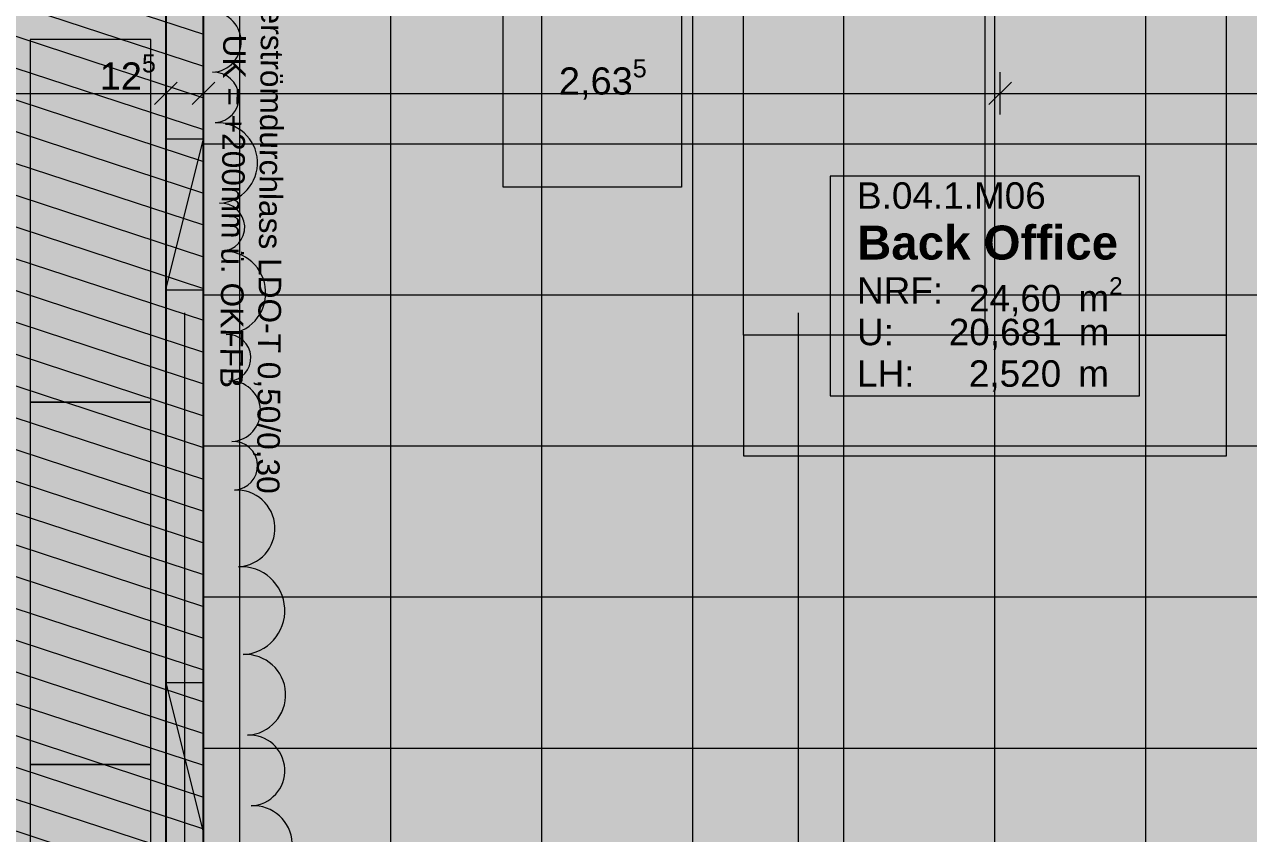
# Model space of a CAD drawing. Header units: metres. Extents: x -22.4 to 53.1, y 133.6 to 157.9.
# Drawn here: x -2.162 to 1.891, y 149.14 to 151.818 of the extents above; entities that cross this region are included whole.
import ezdxf

# ---------------------------------------------------------------- set-up
doc = ezdxf.new("R2010")
doc.units = ezdxf.units.M
doc.header["$MEASUREMENT"] = 0
doc.linetypes.add('Strichpunktlinie', pattern=[0.006703, 0.003528, -0.001764, 0, -0.001411])
for name, color, linetype in [('00  Raster', 7, 'Continuous'), ('20  Möbel', 7, 'Continuous'), ('20 Wand Leichtbau MIETERAUSBAU_Fenster', 7, 'Continuous'), ('40 Bemaßung 1_ 50 Bodenspiegel', 7, 'Continuous'), ('50 NUF - Raumstempel MIETERAUSBAU', 7, 'Continuous'), ('Neubau_00  Indexwolken', 7, 'Continuous'), ('Neubau_20  Boden Aufbauten', 7, 'Continuous'), ('Neubau_20  Boden Aufbauten_Deckschraffur', 7, 'Continuous'), ('Neubau_20  Möbel', 7, 'Continuous'), ('Neubau_20 Wand Leichtbau MIETERAUSBAU', 7, 'Continuous'), ('Neubau_20 Wand Leichtbau MIETERAUSBAU_Fenster', 7, 'Continuous'), ('Neubau_20 Wand Leichtbau MIETERAUSBAU_Schnittschraffur', 7, 'Continuous'), ('Neubau_50 NUF - Raumstempel MIETERAUSBAU', 7, 'Continuous')]:
    doc.layers.add(name, color=color, linetype=linetype)
doc.styles.add('ERSTELLTER_STIL_1', font='')
doc.styles.add('ERSTELLTER_STIL_3', font='')
doc.styles.get('ERSTELLTER_STIL_1').set_extended_font_data('Arial')
doc.styles.get('ERSTELLTER_STIL_3').set_extended_font_data('Arial', bold=True)

msp = doc.modelspace()

# ---------------------------------------------------------------- hatches: boundary and pattern name
at = {"layer": 'Neubau_20  Boden Aufbauten_Deckschraffur', "linetype": 'Continuous', "lineweight": 18, "true_color": 0xd5d5ff}
msp.add_hatch(color=254, dxfattribs=at).paths.add_polyline_path([(-9.7566, 152.8749), (-9.7566, 150.225), (-9.8816, 150.225), (-9.8816, 145.6129), (-12.369, 145.613), (-12.369, 145.305), (-1.7416, 145.3049), (-1.7416, 145.7299), (1.0809, 145.7299), (1.0809, 148.1899), (-1.5691, 148.1899), (-1.5691, 152.8751)])
at = {"layer": 'Neubau_20  Boden Aufbauten_Deckschraffur', "linetype": 'Continuous', "lineweight": 0, "true_color": 0xffffff}
h = msp.add_hatch(dxfattribs=at)
h.set_pattern_fill('Holz_Schalung_liegend__1_A0', style=0, pattern_type=2)
h.set_pattern_definition([(341.86749, (-110.10794, 75.26466), (0.03112157, 0.09503393), [])])
h.paths.add_polyline_path([(-9.7566, 152.8749), (-9.7566, 150.225), (-9.8816, 150.225), (-9.8816, 145.6129), (-12.369, 145.613), (-12.369, 145.305), (-1.7416, 145.3049), (-1.7416, 145.7299), (1.0809, 145.7299), (1.0809, 148.1899), (-1.5691, 148.1899), (-1.5691, 152.8751)])
h = msp.add_hatch(color=7, dxfattribs=at)
h.paths.add_polyline_path([(-1.5691, 152.8749), (-1.5691, 148.1899), (3.8309, 148.1899), (3.8309, 145.6049), (-1.6666, 145.6049), (-1.6666, 145.3049), (29.4509, 145.3049), (29.4509, 148.8302), (30.6509, 148.8302), (30.6509, 152.1899), (30.5714, 152.1899), (30.5714, 152.5899), (30.7434, 152.5899), (30.7434, 152.8757), (3.7934, 152.8749)])
h.paths.add_polyline_path([(9.1184, 145.6049), (9.1184, 148.1899), (14.6184, 148.1899), (14.6184, 145.6049), (13.0834, 145.6049), (13.0834, 145.7949), (10.6384, 145.7949), (10.6384, 145.6049)], flags=0)
at = {"layer": 'Neubau_20  Boden Aufbauten_Deckschraffur', "linetype": 'Continuous', "lineweight": 18}
h = msp.add_hatch(dxfattribs=at)
h.set_pattern_fill('Verband__Quadrat__50x50__4D', color=6, style=0, pattern_type=2)
h.set_pattern_definition([(8e-13, (15.05054, 148.9226), (0, 0.5), []), (90, (15.05054, 148.9226), (-0.5, 0), [])])
h.paths.add_polyline_path([(-1.5691, 152.8749), (-1.5691, 148.1899), (3.8309, 148.1899), (3.8309, 145.6049), (-1.6666, 145.6049), (-1.6666, 145.3049), (29.4509, 145.3049), (29.4509, 148.8302), (30.6509, 148.8302), (30.6509, 152.1899), (30.5714, 152.1899), (30.5714, 152.5899), (30.7434, 152.5899), (30.7434, 152.8757), (3.7934, 152.8749)])
h.paths.add_polyline_path([(9.1184, 145.6049), (9.1184, 148.1899), (14.6184, 148.1899), (14.6184, 145.6049), (13.0834, 145.6049), (13.0834, 145.7949), (10.6384, 145.7949), (10.6384, 145.6049)], flags=0)
at = {"layer": 'Neubau_20 Wand Leichtbau MIETERAUSBAU_Schnittschraffur', "linetype": 'Continuous', "lineweight": 18}
msp.add_hatch(color=9, dxfattribs=at).paths.add_polyline_path([(-1.6941, 152.1899), (-1.6941, 148.0649), (-1.5691, 148.0649), (-1.5691, 152.1899)])

# ---------------------------------------------------------------- linework, layer by layer
at = {"layer": '00  Raster', "color": 7, "linetype": 'Strichpunktlinie', "lineweight": 13, "ltscale": 1000}
for p, q in [((-1.6316, 133.7291), (-1.6316, 155.8899)), ((0.4004, 133.7291), (0.4004, 155.8899))]:
    msp.add_line(p, q, dxfattribs=at)
at = {"layer": '20  Möbel', "color": 9, "linetype": 'Continuous', "lineweight": 18, "ltscale": 1000}
for p, q in [((-2.1441, 151.7681), (-2.1441, 150.5681)), ((-1.7441, 151.7681), (-2.1441, 151.7681)), ((-1.7441, 150.5681), (-1.7441, 151.7681)), ((1.8184, 150.7899), (0.2184, 150.7899)), ((0.2184, 150.7899), (0.2184, 150.3899)), ((1.8184, 150.3899), (1.8184, 150.7899)), ((-2.1441, 150.5681), (-2.1441, 149.3681)), ((-1.7441, 150.5681), (-2.1441, 150.5681)), ((-2.1441, 150.5681), (-1.7441, 150.5681)), ((-1.7441, 149.3681), (-1.7441, 150.5681)), ((0.2184, 150.3899), (1.8184, 150.3899)), ((-2.1441, 149.3681), (-1.7441, 149.3681)), ((-2.1441, 149.3681), (-2.1441, 148.1681)), ((-1.7441, 149.3681), (-2.1441, 149.3681)), ((-1.7441, 148.1681), (-1.7441, 149.3681))]:
    msp.add_line(p, q, dxfattribs=at)
at = {"layer": '40 Bemaßung 1_ 50 Bodenspiegel', "color": 7, "linetype": 'Continuous', "lineweight": 13, "ltscale": 1000}
for p, q in [((-1.6941, 151.5199), (-1.6941, 151.6606)), ((-1.5691, 151.5199), (-1.5691, 151.6606)), ((1.0684, 151.5199), (1.0684, 151.6606)), ((-1.6566, 151.6278), (-1.7316, 151.5528)), ((-1.5316, 151.6278), (-1.6066, 151.5528)), ((1.1059, 151.6278), (1.0309, 151.5528)), ((-2.9816, 151.5903), (-1.6941, 151.5903)), ((-1.6941, 151.5903), (-1.5691, 151.5903)), ((-1.5691, 151.5903), (1.0684, 151.5903)), ((1.0684, 151.5903), (3.7059, 151.5903))]:
    msp.add_line(p, q, dxfattribs=at)
at = {"layer": 'Neubau_00  Indexwolken', "color": 1, "linetype": 'Continuous', "lineweight": 13, "ltscale": 1000}
for centre, radius in [((-1.5452, 151.7603), 0.1005), ((-1.5355, 151.5766), 0.0835), ((-1.524, 151.3599), 0.1334), ((-1.5128, 151.147), 0.0798), ((-1.5013, 150.9297), 0.1378), ((-1.4899, 150.7148), 0.0773), ((-1.4806, 150.5377), 0.1001), ((-1.471, 150.3573), 0.0805), ((-1.4601, 150.1499), 0.1271), ((-1.4457, 149.8777), 0.1455), ((-1.431, 149.599), 0.1336), ((-1.4177, 149.3485), 0.1173), ((-1.4047, 149.1021), 0.1295)]:
    msp.add_arc(centre, radius, 273.0242, 93.0242, dxfattribs=at)
at = {"layer": 'Neubau_20  Boden Aufbauten', "color": 7, "linetype": 'Continuous', "lineweight": 13, "ltscale": 1000, "flags": 128}
for points in [[(-9.7566, 152.8749), (-9.7566, 150.225), (-9.8816, 150.225), (-9.8816, 145.6129), (-12.369, 145.613), (-12.369, 145.305), (-1.7416, 145.3049), (-1.7416, 145.7299), (1.0809, 145.7299), (1.0809, 148.1899), (-1.5691, 148.1899), (-1.5691, 152.8751)], [(-1.5691, 152.8749), (-1.5691, 148.1899), (3.8309, 148.1899), (3.8309, 145.6049), (-1.6666, 145.6049), (-1.6666, 145.3049), (29.4509, 145.3049), (29.4509, 148.8302), (30.6509, 148.8302), (30.6509, 152.1899), (30.5714, 152.1899), (30.5714, 152.5899), (30.7434, 152.5899), (30.7434, 152.8757), (3.7934, 152.8749)]]:
    msp.add_lwpolyline(points, close=True, dxfattribs=at)
at = {"layer": 'Neubau_20  Möbel', "color": 9, "linetype": 'Continuous', "lineweight": 18, "ltscale": 1000, "flags": 128}
for points in [[(1.0184, 152.3899), (1.0184, 150.7899), (0.2184, 150.7899), (0.2184, 152.3899)], [(1.0184, 152.3899), (1.0184, 150.7899), (1.8184, 150.7899), (1.8184, 152.3899)], [(0.0134, 151.8999), (0.0134, 151.2799), (-0.5766, 151.2799), (-0.5766, 151.8999)]]:
    msp.add_lwpolyline(points, close=True, dxfattribs=at)
at = {"layer": 'Neubau_20 Wand Leichtbau MIETERAUSBAU', "color": 7, "linetype": 'Continuous', "lineweight": 25, "ltscale": 1000, "flags": 128}
for points in [[(-1.6941, 152.1899), (-1.6941, 148.0649)], [(-1.5691, 148.0649), (-1.5691, 152.1899)]]:
    msp.add_lwpolyline(points, dxfattribs=at)
at = {"layer": 'Neubau_20 Wand Leichtbau MIETERAUSBAU_Fenster', "color": 7, "linetype": 'Continuous', "lineweight": 18, "ltscale": 1000}
for p, q in [((-1.6941, 150.9398), (-1.5691, 151.4398)), ((-1.6941, 151.4398), (-1.5691, 151.4398)), ((-1.6941, 150.9398), (-1.5691, 150.9398)), ((-1.6941, 149.6398), (-1.5691, 149.1398)), ((-1.6941, 149.6398), (-1.5691, 149.6398))]:
    msp.add_line(p, q, dxfattribs=at)
at = {"layer": 'Neubau_50 NUF - Raumstempel MIETERAUSBAU', "color": 7, "linetype": 'Continuous', "lineweight": 13, "ltscale": 1000}
for p, q in [((1.5306, 151.3157), (0.5063, 151.3157)), ((0.5063, 151.3157), (0.5063, 150.5889)), ((1.5306, 150.5889), (1.5306, 151.3157)), ((0.5063, 150.5889), (1.5306, 150.5889))]:
    msp.add_line(p, q, dxfattribs=at)

# ---------------------------------------------------------------- texts
at = {"layer": '20 Wand Leichtbau MIETERAUSBAU_Fenster', "color": 7, "linetype": 'Continuous', "lineweight": 18, "char_height": 0.075, "attachment_point": 6, "rotation": 269.4858, "style": 'ERSTELLTER_STIL_1'}
for s, insert in [('\\A1;{\\pqr;\\fArial|b0|i0|c0|p38;2x Überströmdurchlass LDO-T 0,50/0,30}', (-1.3627, 150.2648)), ('\\A1;{\\pqr;\\fArial|b0|i0|c0|p38;UK = +200mm ü. OKFFB}', (-1.4775, 150.6146))]:
    msp.add_mtext(s, dxfattribs=dict(at, insert=insert))
at = {"layer": '40 Bemaßung 1_ 50 Bodenspiegel', "color": 7, "linetype": 'Continuous', "lineweight": 13, "char_height": 0.09, "attachment_point": 7, "style": 'ERSTELLTER_STIL_1'}
for s, insert in [('\\A1;{\\pql;\\fArial|b0|i0|c0|p38;12\\fArial|b0|i0|c0|p38;\\A1{\\H.66x;\\S5^  ;}}', (-1.9132, 151.5764)), ('\\A1;{\\pql;\\fArial|b0|i0|c0|p38;2,63\\fArial|b0|i0|c0|p38;\\A1{\\H.66x;\\S5^  ;}}', (-0.3926, 151.5599))]:
    msp.add_mtext(s, dxfattribs=dict(at, insert=insert))
at = {"layer": '50 NUF - Raumstempel MIETERAUSBAU', "color": 7, "linetype": 'Continuous', "lineweight": 18, "attachment_point": 1}
for s, insert, char_height, style in [('\\A1;{\\pql;\\pt0;\\fArial|b0|i0|c0|p38;B.04.1.M06}', (0.5947, 151.2957), 0.0875, 'ERSTELLTER_STIL_1'), ('\\A1;{\\pqj;\\pt0;\\fArial|b1|i0|c0|p38;Back Office}', (0.5947, 151.1525), 0.1125, 'ERSTELLTER_STIL_3'), ('\\A1;{\\pqj;\\pt0;\\fArial|b0|i0|c0|p38;NRF: }', (0.5947, 150.9814), 0.0875, 'ERSTELLTER_STIL_1'), ('\\A1;{\\pql;\\pt0,0.1;\\fArial|b0|i0|c0|p38;24,60\\fArial|b0|i0|c0|p38;\\A1{\\H.66x;\\S^  ;}\\fArial|b0|i0|c0|p38; m\\fArial|b0|i0|c0|p38;\\A1{\\H.66x;\\S2^  ;}}', (0.9656, 150.9814), 0.0875, 'ERSTELLTER_STIL_1'), ('\\A1;{\\pqj;\\pt0;\\fArial|b0|i0|c0|p38;U: }', (0.5947, 150.8439), 0.0875, 'ERSTELLTER_STIL_1'), ('\\A1;{\\pql;\\pt0,0.1;\\fArial|b0|i0|c0|p38;20,681\\fArial|b0|i0|c0|p38;\\A1{\\H.66x;\\S^  ;}\\fArial|b0|i0|c0|p38; m\\fArial|b0|i0|c0|p38;\\A1{\\H.66x;\\S^  ;}}', (0.8987, 150.8439), 0.0875, 'ERSTELLTER_STIL_1'), ('\\A1;{\\pqj;\\pt0;\\fArial|b0|i0|c0|p38;LH: }', (0.5947, 150.7064), 0.0875, 'ERSTELLTER_STIL_1'), ('\\A1;{\\pql;\\pt0,0.1;\\fArial|b0|i0|c0|p38;2,520\\fArial|b0|i0|c0|p38;\\A1{\\H.66x;\\S^  ;}\\fArial|b0|i0|c0|p38; m\\fArial|b0|i0|c0|p38;\\A1{\\H.66x;\\S^  ;}}', (0.9651, 150.7064), 0.0875, 'ERSTELLTER_STIL_1')]:
    msp.add_mtext(s, dxfattribs=dict(at, insert=insert, char_height=char_height, style=style))

doc.saveas('drawing.dxf')
